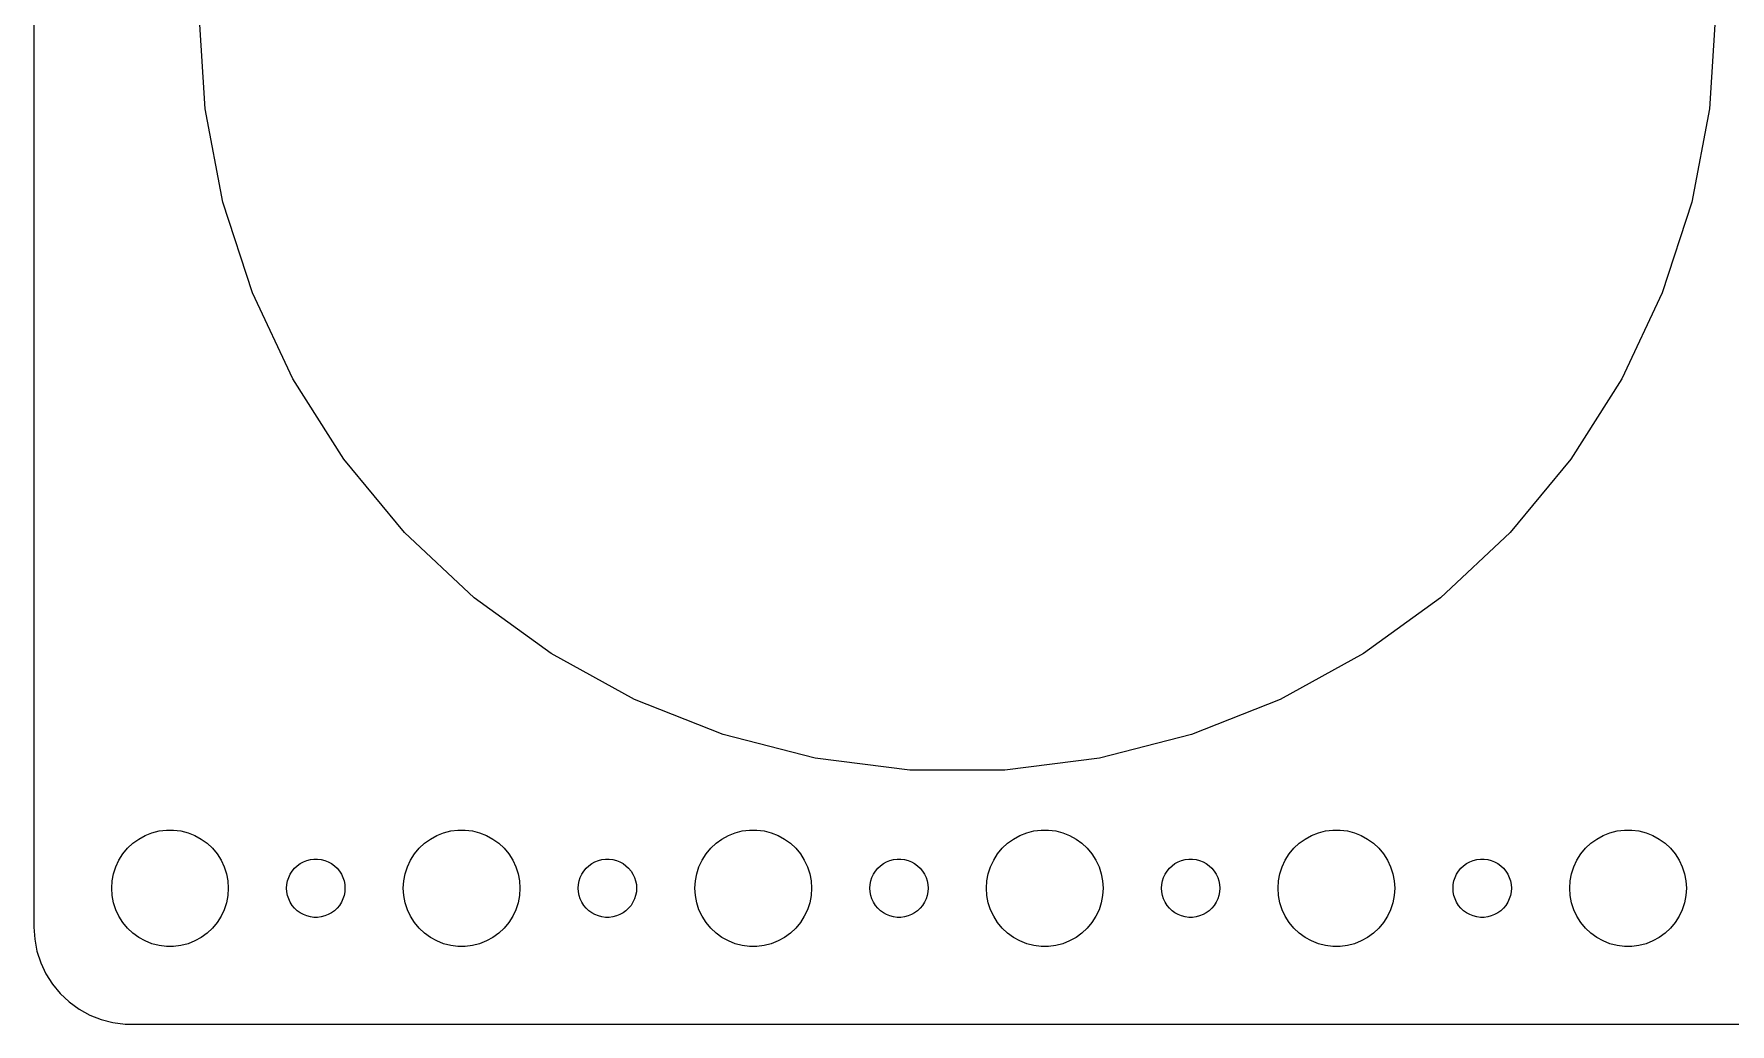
# Model space of a CAD drawing. Header units: metres. Extents: x -172 to 172, y -52 to 52.
# Drawn here: x -172 to -84.8, y -52 to -1 of the extents above; entities that cross this region are included whole.
import ezdxf

# ---------------------------------------------------------------- set-up
doc = ezdxf.new("R2010")
doc.units = ezdxf.units.M

msp = doc.modelspace()

# ---------------------------------------------------------------- linework, layer by layer
for p, q in [((-172, 47), (-172, -47)), ((-163.192, -4.88799), (-163.5, 0)), ((-85.5, 0), (-85.8075, -4.88799)), ((-162.275, -9.6989), (-163.192, -4.88799)), ((-85.8075, -4.88799), (-86.7253, -9.6989)), ((-160.761, -14.3569), (-162.275, -9.6989)), ((-86.7253, -9.6989), (-88.2387, -14.3569)), ((-158.676, -18.7884), (-160.761, -14.3569)), ((-88.2387, -14.3569), (-90.324, -18.7884)), ((-156.052, -22.9236), (-158.676, -18.7884)), ((-90.324, -18.7884), (-92.9483, -22.9236)), ((-152.93, -26.6973), (-156.052, -22.9236)), ((-92.9483, -22.9236), (-96.0702, -26.6973)), ((-149.36, -30.05), (-152.93, -26.6973)), ((-96.0702, -26.6973), (-99.6405, -30.05)), ((-145.397, -32.9288), (-149.36, -30.05)), ((-99.6405, -30.05), (-103.603, -32.9288)), ((-141.105, -35.2883), (-145.397, -32.9288)), ((-103.603, -32.9288), (-107.895, -35.2883)), ((-136.552, -37.0912), (-141.105, -35.2883)), ((-107.895, -35.2883), (-112.448, -37.0912)), ((-131.808, -38.3092), (-136.552, -37.0912)), ((-112.448, -37.0912), (-117.192, -38.3092)), ((-126.949, -38.923), (-131.808, -38.3092)), ((-117.192, -38.3092), (-122.051, -38.923)), ((-122.051, -38.923), (-126.949, -38.923)), ((-167.187, -42.9464), (-166.912, -42.6885)), ((-166.912, -42.6885), (-166.607, -42.467)), ((-166.607, -42.467), (-166.277, -42.2855)), ((-166.277, -42.2855), (-165.927, -42.1468)), ((-165.927, -42.1468), (-165.562, -42.0531)), ((-165.562, -42.0531), (-165.188, -42.0059)), ((-165.188, -42.0059), (-164.812, -42.0059)), ((-164.812, -42.0059), (-164.438, -42.0531)), ((-164.438, -42.0531), (-164.073, -42.1468)), ((-164.073, -42.1468), (-163.723, -42.2855)), ((-163.723, -42.2855), (-163.393, -42.467)), ((-163.393, -42.467), (-163.088, -42.6885)), ((-163.088, -42.6885), (-162.813, -42.9464)), ((-152.187, -42.9464), (-151.912, -42.6885)), ((-151.912, -42.6885), (-151.607, -42.467)), ((-151.607, -42.467), (-151.277, -42.2855)), ((-151.277, -42.2855), (-150.927, -42.1468)), ((-150.927, -42.1468), (-150.562, -42.0531)), ((-150.562, -42.0531), (-150.188, -42.0059)), ((-150.188, -42.0059), (-149.812, -42.0059)), ((-149.812, -42.0059), (-149.438, -42.0531)), ((-149.438, -42.0531), (-149.073, -42.1468)), ((-149.073, -42.1468), (-148.723, -42.2855)), ((-148.723, -42.2855), (-148.393, -42.467)), ((-148.393, -42.467), (-148.088, -42.6885)), ((-148.088, -42.6885), (-147.813, -42.9464)), ((-137.187, -42.9464), (-136.912, -42.6885)), ((-136.912, -42.6885), (-136.607, -42.467)), ((-136.607, -42.467), (-136.277, -42.2855)), ((-136.277, -42.2855), (-135.927, -42.1468)), ((-135.927, -42.1468), (-135.562, -42.0531)), ((-135.562, -42.0531), (-135.188, -42.0059)), ((-135.188, -42.0059), (-134.812, -42.0059)), ((-134.812, -42.0059), (-134.438, -42.0531)), ((-134.438, -42.0531), (-134.073, -42.1468)), ((-134.073, -42.1468), (-133.723, -42.2855)), ((-133.723, -42.2855), (-133.393, -42.467)), ((-133.393, -42.467), (-133.088, -42.6885)), ((-133.088, -42.6885), (-132.813, -42.9464)), ((-122.187, -42.9464), (-121.912, -42.6885)), ((-121.912, -42.6885), (-121.607, -42.467)), ((-121.607, -42.467), (-121.277, -42.2855)), ((-121.277, -42.2855), (-120.927, -42.1468)), ((-120.927, -42.1468), (-120.562, -42.0531)), ((-120.562, -42.0531), (-120.188, -42.0059)), ((-120.188, -42.0059), (-119.812, -42.0059)), ((-119.812, -42.0059), (-119.438, -42.0531)), ((-119.438, -42.0531), (-119.073, -42.1468)), ((-119.073, -42.1468), (-118.723, -42.2855)), ((-118.723, -42.2855), (-118.393, -42.467)), ((-118.393, -42.467), (-118.088, -42.6885)), ((-118.088, -42.6885), (-117.813, -42.9464)), ((-107.187, -42.9464), (-106.912, -42.6885)), ((-106.912, -42.6885), (-106.607, -42.467)), ((-106.607, -42.467), (-106.277, -42.2855)), ((-106.277, -42.2855), (-105.927, -42.1468)), ((-105.927, -42.1468), (-105.562, -42.0531)), ((-105.562, -42.0531), (-105.188, -42.0059)), ((-105.188, -42.0059), (-104.812, -42.0059)), ((-104.812, -42.0059), (-104.438, -42.0531)), ((-104.438, -42.0531), (-104.073, -42.1468)), ((-104.073, -42.1468), (-103.723, -42.2855)), ((-103.723, -42.2855), (-103.393, -42.467)), ((-103.393, -42.467), (-103.088, -42.6885)), ((-103.088, -42.6885), (-102.813, -42.9464)), ((-92.1869, -42.9464), (-91.9123, -42.6885)), ((-91.9123, -42.6885), (-91.6075, -42.467)), ((-91.6075, -42.467), (-91.2773, -42.2855)), ((-91.2773, -42.2855), (-90.927, -42.1468)), ((-90.927, -42.1468), (-90.5621, -42.0531)), ((-90.5621, -42.0531), (-90.1884, -42.0059)), ((-90.1884, -42.0059), (-89.8116, -42.0059)), ((-89.8116, -42.0059), (-89.4379, -42.0531)), ((-89.4379, -42.0531), (-89.073, -42.1468)), ((-89.073, -42.1468), (-88.7227, -42.2855)), ((-88.7227, -42.2855), (-88.3925, -42.467)), ((-88.3925, -42.467), (-88.0877, -42.6885)), ((-88.0877, -42.6885), (-87.8131, -42.9464)), ((-167.789, -43.8956), (-167.629, -43.5547)), ((-167.629, -43.5547), (-167.427, -43.2366)), ((-167.427, -43.2366), (-167.187, -42.9464)), ((-162.813, -42.9464), (-162.573, -43.2366)), ((-162.573, -43.2366), (-162.371, -43.5547)), ((-162.371, -43.5547), (-162.211, -43.8956)), ((-158.139, -43.6428), (-157.964, -43.5734)), ((-157.964, -43.5734), (-157.781, -43.5266)), ((-157.781, -43.5266), (-157.594, -43.503)), ((-157.594, -43.503), (-157.406, -43.503)), ((-157.406, -43.503), (-157.219, -43.5266)), ((-157.219, -43.5266), (-157.036, -43.5734)), ((-157.036, -43.5734), (-156.861, -43.6428)), ((-152.789, -43.8956), (-152.629, -43.5547)), ((-152.629, -43.5547), (-152.427, -43.2366)), ((-152.427, -43.2366), (-152.187, -42.9464)), ((-147.813, -42.9464), (-147.573, -43.2366)), ((-147.573, -43.2366), (-147.371, -43.5547)), ((-147.371, -43.5547), (-147.211, -43.8956)), ((-143.139, -43.6428), (-142.964, -43.5734)), ((-142.964, -43.5734), (-142.781, -43.5266)), ((-142.781, -43.5266), (-142.594, -43.503)), ((-142.594, -43.503), (-142.406, -43.503)), ((-142.406, -43.503), (-142.219, -43.5266)), ((-142.219, -43.5266), (-142.036, -43.5734)), ((-142.036, -43.5734), (-141.861, -43.6428)), ((-137.789, -43.8956), (-137.629, -43.5547)), ((-137.629, -43.5547), (-137.427, -43.2366)), ((-137.427, -43.2366), (-137.187, -42.9464)), ((-132.813, -42.9464), (-132.573, -43.2366)), ((-132.573, -43.2366), (-132.371, -43.5547)), ((-132.371, -43.5547), (-132.211, -43.8956)), ((-128.139, -43.6428), (-127.964, -43.5734)), ((-127.964, -43.5734), (-127.781, -43.5266)), ((-127.781, -43.5266), (-127.594, -43.503)), ((-127.594, -43.503), (-127.406, -43.503)), ((-127.406, -43.503), (-127.219, -43.5266)), ((-127.219, -43.5266), (-127.036, -43.5734)), ((-127.036, -43.5734), (-126.861, -43.6428)), ((-122.789, -43.8956), (-122.629, -43.5547)), ((-122.629, -43.5547), (-122.427, -43.2366)), ((-122.427, -43.2366), (-122.187, -42.9464)), ((-117.813, -42.9464), (-117.573, -43.2366)), ((-117.573, -43.2366), (-117.371, -43.5547)), ((-117.371, -43.5547), (-117.211, -43.8956)), ((-113.139, -43.6428), (-112.964, -43.5734)), ((-112.964, -43.5734), (-112.781, -43.5266)), ((-112.781, -43.5266), (-112.594, -43.503)), ((-112.594, -43.503), (-112.406, -43.503)), ((-112.406, -43.503), (-112.219, -43.5266)), ((-112.219, -43.5266), (-112.036, -43.5734)), ((-112.036, -43.5734), (-111.861, -43.6428)), ((-107.789, -43.8956), (-107.629, -43.5547)), ((-107.629, -43.5547), (-107.427, -43.2366)), ((-107.427, -43.2366), (-107.187, -42.9464)), ((-102.813, -42.9464), (-102.573, -43.2366)), ((-102.573, -43.2366), (-102.371, -43.5547)), ((-102.371, -43.5547), (-102.211, -43.8956)), ((-98.1387, -43.6428), (-97.9635, -43.5734)), ((-97.9635, -43.5734), (-97.7811, -43.5266)), ((-97.7811, -43.5266), (-97.5942, -43.503)), ((-97.5942, -43.503), (-97.4058, -43.503)), ((-97.4058, -43.503), (-97.2189, -43.5266)), ((-97.2189, -43.5266), (-97.0365, -43.5734)), ((-97.0365, -43.5734), (-96.8613, -43.6428)), ((-92.7893, -43.8956), (-92.6289, -43.5547)), ((-92.6289, -43.5547), (-92.427, -43.2366)), ((-92.427, -43.2366), (-92.1869, -42.9464)), ((-87.8131, -42.9464), (-87.573, -43.2366)), ((-87.573, -43.2366), (-87.3711, -43.5547)), ((-87.3711, -43.5547), (-87.2107, -43.8956)), ((-167.976, -44.624), (-167.906, -44.2539)), ((-167.906, -44.2539), (-167.789, -43.8956)), ((-162.211, -43.8956), (-162.094, -44.2539)), ((-162.094, -44.2539), (-162.024, -44.624)), ((-158.953, -44.627), (-158.895, -44.4478)), ((-158.895, -44.4478), (-158.814, -44.2774)), ((-158.814, -44.2774), (-158.714, -44.1183)), ((-158.714, -44.1183), (-158.593, -43.9732)), ((-158.593, -43.9732), (-158.456, -43.8442)), ((-158.456, -43.8442), (-158.304, -43.7335)), ((-158.304, -43.7335), (-158.139, -43.6428)), ((-156.861, -43.6428), (-156.696, -43.7335)), ((-156.696, -43.7335), (-156.544, -43.8442)), ((-156.544, -43.8442), (-156.407, -43.9732)), ((-156.407, -43.9732), (-156.286, -44.1183)), ((-156.286, -44.1183), (-156.186, -44.2774)), ((-156.186, -44.2774), (-156.105, -44.4478)), ((-156.105, -44.4478), (-156.047, -44.627)), ((-152.976, -44.624), (-152.906, -44.2539)), ((-152.906, -44.2539), (-152.789, -43.8956)), ((-147.211, -43.8956), (-147.094, -44.2539)), ((-147.094, -44.2539), (-147.024, -44.624)), ((-143.953, -44.627), (-143.895, -44.4478)), ((-143.895, -44.4478), (-143.814, -44.2774)), ((-143.814, -44.2774), (-143.714, -44.1183)), ((-143.714, -44.1183), (-143.593, -43.9732)), ((-143.593, -43.9732), (-143.456, -43.8442)), ((-143.456, -43.8442), (-143.304, -43.7335)), ((-143.304, -43.7335), (-143.139, -43.6428)), ((-141.861, -43.6428), (-141.696, -43.7335)), ((-141.696, -43.7335), (-141.544, -43.8442)), ((-141.544, -43.8442), (-141.407, -43.9732)), ((-141.407, -43.9732), (-141.286, -44.1183)), ((-141.286, -44.1183), (-141.186, -44.2774)), ((-141.186, -44.2774), (-141.105, -44.4478)), ((-141.105, -44.4478), (-141.047, -44.627)), ((-137.976, -44.624), (-137.906, -44.2539)), ((-137.906, -44.2539), (-137.789, -43.8956)), ((-132.211, -43.8956), (-132.094, -44.2539)), ((-132.094, -44.2539), (-132.024, -44.624)), ((-128.953, -44.627), (-128.895, -44.4478)), ((-128.895, -44.4478), (-128.814, -44.2774)), ((-128.814, -44.2774), (-128.714, -44.1183)), ((-128.714, -44.1183), (-128.593, -43.9732)), ((-128.593, -43.9732), (-128.456, -43.8442)), ((-128.456, -43.8442), (-128.304, -43.7335)), ((-128.304, -43.7335), (-128.139, -43.6428)), ((-126.861, -43.6428), (-126.696, -43.7335)), ((-126.696, -43.7335), (-126.544, -43.8442)), ((-126.544, -43.8442), (-126.407, -43.9732)), ((-126.407, -43.9732), (-126.286, -44.1183)), ((-126.286, -44.1183), (-126.186, -44.2774)), ((-126.186, -44.2774), (-126.105, -44.4478)), ((-126.105, -44.4478), (-126.047, -44.627)), ((-122.976, -44.624), (-122.906, -44.2539)), ((-122.906, -44.2539), (-122.789, -43.8956)), ((-117.211, -43.8956), (-117.094, -44.2539)), ((-117.094, -44.2539), (-117.024, -44.624)), ((-113.953, -44.627), (-113.895, -44.4478)), ((-113.895, -44.4478), (-113.814, -44.2774)), ((-113.814, -44.2774), (-113.714, -44.1183)), ((-113.714, -44.1183), (-113.593, -43.9732)), ((-113.593, -43.9732), (-113.456, -43.8442)), ((-113.456, -43.8442), (-113.304, -43.7335)), ((-113.304, -43.7335), (-113.139, -43.6428)), ((-111.861, -43.6428), (-111.696, -43.7335)), ((-111.696, -43.7335), (-111.544, -43.8442)), ((-111.544, -43.8442), (-111.407, -43.9732)), ((-111.407, -43.9732), (-111.286, -44.1183)), ((-111.286, -44.1183), (-111.186, -44.2774)), ((-111.186, -44.2774), (-111.105, -44.4478)), ((-111.105, -44.4478), (-111.047, -44.627)), ((-107.976, -44.624), (-107.906, -44.2539)), ((-107.906, -44.2539), (-107.789, -43.8956)), ((-102.211, -43.8956), (-102.094, -44.2539)), ((-102.094, -44.2539), (-102.024, -44.624)), ((-98.9529, -44.627), (-98.8947, -44.4478)), ((-98.8947, -44.4478), (-98.8145, -44.2774)), ((-98.8145, -44.2774), (-98.7135, -44.1183)), ((-98.7135, -44.1183), (-98.5934, -43.9732)), ((-98.5934, -43.9732), (-98.4561, -43.8442)), ((-98.4561, -43.8442), (-98.3037, -43.7335)), ((-98.3037, -43.7335), (-98.1387, -43.6428)), ((-96.8613, -43.6428), (-96.6963, -43.7335)), ((-96.6963, -43.7335), (-96.5439, -43.8442)), ((-96.5439, -43.8442), (-96.4065, -43.9732)), ((-96.4065, -43.9732), (-96.2865, -44.1183)), ((-96.2865, -44.1183), (-96.1855, -44.2774)), ((-96.1855, -44.2774), (-96.1053, -44.4478)), ((-96.1053, -44.4478), (-96.0471, -44.627)), ((-92.9763, -44.624), (-92.9057, -44.2539)), ((-92.9057, -44.2539), (-92.7893, -43.8956)), ((-87.2107, -43.8956), (-87.0943, -44.2539)), ((-87.0943, -44.2539), (-87.0237, -44.624)), ((-168, -45), (-167.976, -44.624)), ((-167.976, -45.376), (-168, -45)), ((-162.024, -44.624), (-162, -45)), ((-162, -45), (-162.024, -45.376)), ((-159, -45), (-158.988, -44.812)), ((-158.988, -45.188), (-159, -45)), ((-158.988, -44.812), (-158.953, -44.627)), ((-158.953, -45.373), (-158.988, -45.188)), ((-156.047, -44.627), (-156.012, -44.812)), ((-156.012, -45.188), (-156.047, -45.373)), ((-156.012, -44.812), (-156, -45)), ((-156, -45), (-156.012, -45.188)), ((-153, -45), (-152.976, -44.624)), ((-152.976, -45.376), (-153, -45)), ((-147.024, -44.624), (-147, -45)), ((-147, -45), (-147.024, -45.376)), ((-144, -45), (-143.988, -44.812)), ((-143.988, -45.188), (-144, -45)), ((-143.988, -44.812), (-143.953, -44.627)), ((-143.953, -45.373), (-143.988, -45.188)), ((-141.047, -44.627), (-141.012, -44.812)), ((-141.012, -45.188), (-141.047, -45.373)), ((-141.012, -44.812), (-141, -45)), ((-141, -45), (-141.012, -45.188)), ((-138, -45), (-137.976, -44.624)), ((-137.976, -45.376), (-138, -45)), ((-132.024, -44.624), (-132, -45)), ((-132, -45), (-132.024, -45.376)), ((-129, -45), (-128.988, -44.812)), ((-128.988, -45.188), (-129, -45)), ((-128.988, -44.812), (-128.953, -44.627)), ((-128.953, -45.373), (-128.988, -45.188)), ((-126.047, -44.627), (-126.012, -44.812)), ((-126.012, -45.188), (-126.047, -45.373)), ((-126.012, -44.812), (-126, -45)), ((-126, -45), (-126.012, -45.188)), ((-123, -45), (-122.976, -44.624)), ((-122.976, -45.376), (-123, -45)), ((-117.024, -44.624), (-117, -45)), ((-117, -45), (-117.024, -45.376)), ((-114, -45), (-113.988, -44.812)), ((-113.988, -45.188), (-114, -45)), ((-113.988, -44.812), (-113.953, -44.627)), ((-113.953, -45.373), (-113.988, -45.188)), ((-111.047, -44.627), (-111.012, -44.812)), ((-111.012, -45.188), (-111.047, -45.373)), ((-111.012, -44.812), (-111, -45)), ((-111, -45), (-111.012, -45.188)), ((-108, -45), (-107.976, -44.624)), ((-107.976, -45.376), (-108, -45)), ((-102.024, -44.624), (-102, -45)), ((-102, -45), (-102.024, -45.376)), ((-99, -45), (-98.9882, -44.812)), ((-98.9882, -45.188), (-99, -45)), ((-98.9882, -44.812), (-98.9529, -44.627)), ((-98.9529, -45.373), (-98.9882, -45.188)), ((-96.0471, -44.627), (-96.0118, -44.812)), ((-96.0118, -45.188), (-96.0471, -45.373)), ((-96.0118, -44.812), (-96, -45)), ((-96, -45), (-96.0118, -45.188)), ((-93, -45), (-92.9763, -44.624)), ((-92.9763, -45.376), (-93, -45)), ((-87.0237, -44.624), (-87, -45)), ((-87, -45), (-87.0237, -45.376)), ((-167.906, -45.7461), (-167.976, -45.376)), ((-167.789, -46.1044), (-167.906, -45.7461)), ((-167.629, -46.4453), (-167.789, -46.1044)), ((-162.211, -46.1044), (-162.371, -46.4453)), ((-162.094, -45.7461), (-162.211, -46.1044)), ((-162.024, -45.376), (-162.094, -45.7461)), ((-158.895, -45.5522), (-158.953, -45.373)), ((-158.814, -45.7226), (-158.895, -45.5522)), ((-158.714, -45.8817), (-158.814, -45.7226)), ((-158.593, -46.0268), (-158.714, -45.8817)), ((-158.456, -46.1558), (-158.593, -46.0268)), ((-158.304, -46.2665), (-158.456, -46.1558)), ((-156.544, -46.1558), (-156.696, -46.2665)), ((-156.407, -46.0268), (-156.544, -46.1558)), ((-156.286, -45.8817), (-156.407, -46.0268)), ((-156.186, -45.7226), (-156.286, -45.8817)), ((-156.105, -45.5522), (-156.186, -45.7226)), ((-156.047, -45.373), (-156.105, -45.5522)), ((-152.906, -45.7461), (-152.976, -45.376)), ((-152.789, -46.1044), (-152.906, -45.7461)), ((-152.629, -46.4453), (-152.789, -46.1044)), ((-147.211, -46.1044), (-147.371, -46.4453)), ((-147.094, -45.7461), (-147.211, -46.1044)), ((-147.024, -45.376), (-147.094, -45.7461)), ((-143.895, -45.5522), (-143.953, -45.373)), ((-143.814, -45.7226), (-143.895, -45.5522)), ((-143.714, -45.8817), (-143.814, -45.7226)), ((-143.593, -46.0268), (-143.714, -45.8817)), ((-143.456, -46.1558), (-143.593, -46.0268)), ((-143.304, -46.2665), (-143.456, -46.1558)), ((-141.544, -46.1558), (-141.696, -46.2665)), ((-141.407, -46.0268), (-141.544, -46.1558)), ((-141.286, -45.8817), (-141.407, -46.0268)), ((-141.186, -45.7226), (-141.286, -45.8817)), ((-141.105, -45.5522), (-141.186, -45.7226)), ((-141.047, -45.373), (-141.105, -45.5522)), ((-137.906, -45.7461), (-137.976, -45.376)), ((-137.789, -46.1044), (-137.906, -45.7461)), ((-137.629, -46.4453), (-137.789, -46.1044)), ((-132.211, -46.1044), (-132.371, -46.4453)), ((-132.094, -45.7461), (-132.211, -46.1044)), ((-132.024, -45.376), (-132.094, -45.7461)), ((-128.895, -45.5522), (-128.953, -45.373)), ((-128.814, -45.7226), (-128.895, -45.5522)), ((-128.714, -45.8817), (-128.814, -45.7226)), ((-128.593, -46.0268), (-128.714, -45.8817)), ((-128.456, -46.1558), (-128.593, -46.0268)), ((-128.304, -46.2665), (-128.456, -46.1558)), ((-126.544, -46.1558), (-126.696, -46.2665)), ((-126.407, -46.0268), (-126.544, -46.1558)), ((-126.286, -45.8817), (-126.407, -46.0268)), ((-126.186, -45.7226), (-126.286, -45.8817)), ((-126.105, -45.5522), (-126.186, -45.7226)), ((-126.047, -45.373), (-126.105, -45.5522)), ((-122.906, -45.7461), (-122.976, -45.376)), ((-122.789, -46.1044), (-122.906, -45.7461)), ((-122.629, -46.4453), (-122.789, -46.1044)), ((-117.211, -46.1044), (-117.371, -46.4453)), ((-117.094, -45.7461), (-117.211, -46.1044)), ((-117.024, -45.376), (-117.094, -45.7461)), ((-113.895, -45.5522), (-113.953, -45.373)), ((-113.814, -45.7226), (-113.895, -45.5522)), ((-113.714, -45.8817), (-113.814, -45.7226)), ((-113.593, -46.0268), (-113.714, -45.8817)), ((-113.456, -46.1558), (-113.593, -46.0268)), ((-113.304, -46.2665), (-113.456, -46.1558)), ((-111.544, -46.1558), (-111.696, -46.2665)), ((-111.407, -46.0268), (-111.544, -46.1558)), ((-111.286, -45.8817), (-111.407, -46.0268)), ((-111.186, -45.7226), (-111.286, -45.8817)), ((-111.105, -45.5522), (-111.186, -45.7226)), ((-111.047, -45.373), (-111.105, -45.5522)), ((-107.906, -45.7461), (-107.976, -45.376)), ((-107.789, -46.1044), (-107.906, -45.7461)), ((-107.629, -46.4453), (-107.789, -46.1044)), ((-102.211, -46.1044), (-102.371, -46.4453)), ((-102.094, -45.7461), (-102.211, -46.1044)), ((-102.024, -45.376), (-102.094, -45.7461)), ((-98.8947, -45.5522), (-98.9529, -45.373)), ((-98.8145, -45.7226), (-98.8947, -45.5522)), ((-98.7135, -45.8817), (-98.8145, -45.7226)), ((-98.5934, -46.0268), (-98.7135, -45.8817)), ((-98.4561, -46.1558), (-98.5934, -46.0268)), ((-98.3037, -46.2665), (-98.4561, -46.1558)), ((-96.5439, -46.1558), (-96.6963, -46.2665)), ((-96.4065, -46.0268), (-96.5439, -46.1558)), ((-96.2865, -45.8817), (-96.4065, -46.0268)), ((-96.1855, -45.7226), (-96.2865, -45.8817)), ((-96.1053, -45.5522), (-96.1855, -45.7226)), ((-96.0471, -45.373), (-96.1053, -45.5522)), ((-92.9057, -45.7461), (-92.9763, -45.376)), ((-92.7893, -46.1044), (-92.9057, -45.7461)), ((-92.6289, -46.4453), (-92.7893, -46.1044)), ((-87.2107, -46.1044), (-87.3711, -46.4453)), ((-87.0943, -45.7461), (-87.2107, -46.1044)), ((-87.0237, -45.376), (-87.0943, -45.7461)), ((-172, -47), (-171.961, -47.6267)), ((-167.427, -46.7634), (-167.629, -46.4453)), ((-167.187, -47.0536), (-167.427, -46.7634)), ((-166.912, -47.3115), (-167.187, -47.0536)), ((-162.813, -47.0536), (-163.088, -47.3115)), ((-162.573, -46.7634), (-162.813, -47.0536)), ((-162.371, -46.4453), (-162.573, -46.7634)), ((-158.139, -46.3572), (-158.304, -46.2665)), ((-157.964, -46.4266), (-158.139, -46.3572)), ((-157.781, -46.4734), (-157.964, -46.4266)), ((-157.594, -46.497), (-157.781, -46.4734)), ((-157.406, -46.497), (-157.594, -46.497)), ((-157.219, -46.4734), (-157.406, -46.497)), ((-157.036, -46.4266), (-157.219, -46.4734)), ((-156.861, -46.3572), (-157.036, -46.4266)), ((-156.696, -46.2665), (-156.861, -46.3572)), ((-152.427, -46.7634), (-152.629, -46.4453)), ((-152.187, -47.0536), (-152.427, -46.7634)), ((-151.912, -47.3115), (-152.187, -47.0536)), ((-147.813, -47.0536), (-148.088, -47.3115)), ((-147.573, -46.7634), (-147.813, -47.0536)), ((-147.371, -46.4453), (-147.573, -46.7634)), ((-143.139, -46.3572), (-143.304, -46.2665)), ((-142.964, -46.4266), (-143.139, -46.3572)), ((-142.781, -46.4734), (-142.964, -46.4266)), ((-142.594, -46.497), (-142.781, -46.4734)), ((-142.406, -46.497), (-142.594, -46.497)), ((-142.219, -46.4734), (-142.406, -46.497)), ((-142.036, -46.4266), (-142.219, -46.4734)), ((-141.861, -46.3572), (-142.036, -46.4266)), ((-141.696, -46.2665), (-141.861, -46.3572)), ((-137.427, -46.7634), (-137.629, -46.4453)), ((-137.187, -47.0536), (-137.427, -46.7634)), ((-136.912, -47.3115), (-137.187, -47.0536)), ((-132.813, -47.0536), (-133.088, -47.3115)), ((-132.573, -46.7634), (-132.813, -47.0536)), ((-132.371, -46.4453), (-132.573, -46.7634)), ((-128.139, -46.3572), (-128.304, -46.2665)), ((-127.964, -46.4266), (-128.139, -46.3572)), ((-127.781, -46.4734), (-127.964, -46.4266)), ((-127.594, -46.497), (-127.781, -46.4734)), ((-127.406, -46.497), (-127.594, -46.497)), ((-127.219, -46.4734), (-127.406, -46.497)), ((-127.036, -46.4266), (-127.219, -46.4734)), ((-126.861, -46.3572), (-127.036, -46.4266)), ((-126.696, -46.2665), (-126.861, -46.3572)), ((-122.427, -46.7634), (-122.629, -46.4453)), ((-122.187, -47.0536), (-122.427, -46.7634)), ((-121.912, -47.3115), (-122.187, -47.0536)), ((-117.813, -47.0536), (-118.088, -47.3115)), ((-117.573, -46.7634), (-117.813, -47.0536)), ((-117.371, -46.4453), (-117.573, -46.7634)), ((-113.139, -46.3572), (-113.304, -46.2665)), ((-112.964, -46.4266), (-113.139, -46.3572)), ((-112.781, -46.4734), (-112.964, -46.4266)), ((-112.594, -46.497), (-112.781, -46.4734)), ((-112.406, -46.497), (-112.594, -46.497)), ((-112.219, -46.4734), (-112.406, -46.497)), ((-112.036, -46.4266), (-112.219, -46.4734)), ((-111.861, -46.3572), (-112.036, -46.4266)), ((-111.696, -46.2665), (-111.861, -46.3572)), ((-107.427, -46.7634), (-107.629, -46.4453)), ((-107.187, -47.0536), (-107.427, -46.7634)), ((-106.912, -47.3115), (-107.187, -47.0536)), ((-102.813, -47.0536), (-103.088, -47.3115)), ((-102.573, -46.7634), (-102.813, -47.0536)), ((-102.371, -46.4453), (-102.573, -46.7634)), ((-98.1387, -46.3572), (-98.3037, -46.2665)), ((-97.9635, -46.4266), (-98.1387, -46.3572)), ((-97.7811, -46.4734), (-97.9635, -46.4266)), ((-97.5942, -46.497), (-97.7811, -46.4734)), ((-97.4058, -46.497), (-97.5942, -46.497)), ((-97.2189, -46.4734), (-97.4058, -46.497)), ((-97.0365, -46.4266), (-97.2189, -46.4734)), ((-96.8613, -46.3572), (-97.0365, -46.4266)), ((-96.6963, -46.2665), (-96.8613, -46.3572)), ((-92.427, -46.7634), (-92.6289, -46.4453)), ((-92.1869, -47.0536), (-92.427, -46.7634)), ((-91.9123, -47.3115), (-92.1869, -47.0536)), ((-87.8131, -47.0536), (-88.0877, -47.3115)), ((-87.573, -46.7634), (-87.8131, -47.0536)), ((-87.3711, -46.4453), (-87.573, -46.7634)), ((-171.961, -47.6267), (-171.843, -48.2434)), ((-166.607, -47.533), (-166.912, -47.3115)), ((-166.277, -47.7145), (-166.607, -47.533)), ((-165.927, -47.8532), (-166.277, -47.7145)), ((-165.562, -47.9469), (-165.927, -47.8532)), ((-165.188, -47.9941), (-165.562, -47.9469)), ((-164.438, -47.9469), (-164.812, -47.9941)), ((-164.073, -47.8532), (-164.438, -47.9469)), ((-163.723, -47.7145), (-164.073, -47.8532)), ((-163.393, -47.533), (-163.723, -47.7145)), ((-163.088, -47.3115), (-163.393, -47.533)), ((-151.607, -47.533), (-151.912, -47.3115)), ((-151.277, -47.7145), (-151.607, -47.533)), ((-150.927, -47.8532), (-151.277, -47.7145)), ((-150.562, -47.9469), (-150.927, -47.8532)), ((-150.188, -47.9941), (-150.562, -47.9469)), ((-149.438, -47.9469), (-149.812, -47.9941)), ((-149.073, -47.8532), (-149.438, -47.9469)), ((-148.723, -47.7145), (-149.073, -47.8532)), ((-148.393, -47.533), (-148.723, -47.7145)), ((-148.088, -47.3115), (-148.393, -47.533)), ((-136.607, -47.533), (-136.912, -47.3115)), ((-136.277, -47.7145), (-136.607, -47.533)), ((-135.927, -47.8532), (-136.277, -47.7145)), ((-135.562, -47.9469), (-135.927, -47.8532)), ((-135.188, -47.9941), (-135.562, -47.9469)), ((-134.438, -47.9469), (-134.812, -47.9941)), ((-134.073, -47.8532), (-134.438, -47.9469)), ((-133.723, -47.7145), (-134.073, -47.8532)), ((-133.393, -47.533), (-133.723, -47.7145)), ((-133.088, -47.3115), (-133.393, -47.533)), ((-121.607, -47.533), (-121.912, -47.3115)), ((-121.277, -47.7145), (-121.607, -47.533)), ((-120.927, -47.8532), (-121.277, -47.7145)), ((-120.562, -47.9469), (-120.927, -47.8532)), ((-120.188, -47.9941), (-120.562, -47.9469)), ((-119.438, -47.9469), (-119.812, -47.9941)), ((-119.073, -47.8532), (-119.438, -47.9469)), ((-118.723, -47.7145), (-119.073, -47.8532)), ((-118.393, -47.533), (-118.723, -47.7145)), ((-118.088, -47.3115), (-118.393, -47.533)), ((-106.607, -47.533), (-106.912, -47.3115)), ((-106.277, -47.7145), (-106.607, -47.533)), ((-105.927, -47.8532), (-106.277, -47.7145)), ((-105.562, -47.9469), (-105.927, -47.8532)), ((-105.188, -47.9941), (-105.562, -47.9469)), ((-104.438, -47.9469), (-104.812, -47.9941)), ((-104.073, -47.8532), (-104.438, -47.9469)), ((-103.723, -47.7145), (-104.073, -47.8532)), ((-103.393, -47.533), (-103.723, -47.7145)), ((-103.088, -47.3115), (-103.393, -47.533)), ((-91.6075, -47.533), (-91.9123, -47.3115)), ((-91.2773, -47.7145), (-91.6075, -47.533)), ((-90.927, -47.8532), (-91.2773, -47.7145)), ((-90.5621, -47.9469), (-90.927, -47.8532)), ((-90.1884, -47.9941), (-90.5621, -47.9469)), ((-89.4379, -47.9469), (-89.8116, -47.9941)), ((-89.073, -47.8532), (-89.4379, -47.9469)), ((-88.7227, -47.7145), (-89.073, -47.8532)), ((-88.3925, -47.533), (-88.7227, -47.7145)), ((-88.0877, -47.3115), (-88.3925, -47.533)), ((-171.843, -48.2434), (-171.649, -48.8406)), ((-171.649, -48.8406), (-171.382, -49.4088)), ((-164.812, -47.9941), (-165.188, -47.9941)), ((-149.812, -47.9941), (-150.188, -47.9941)), ((-134.812, -47.9941), (-135.188, -47.9941)), ((-119.812, -47.9941), (-120.188, -47.9941)), ((-104.812, -47.9941), (-105.188, -47.9941)), ((-89.8116, -47.9941), (-90.1884, -47.9941)), ((-171.382, -49.4088), (-171.045, -49.9389)), ((-171.045, -49.9389), (-170.645, -50.4227)), ((-170.645, -50.4227), (-170.187, -50.8526)), ((-170.187, -50.8526), (-169.679, -51.2216)), ((-169.679, -51.2216), (-169.129, -51.5241)), ((-169.129, -51.5241), (-168.545, -51.7553)), ((-168.545, -51.7553), (-167.937, -51.9114)), ((-167.937, -51.9114), (-167.314, -51.9901)), ((-167.314, -51.9901), (167.314, -51.9901))]:
    msp.add_line(p, q)

doc.saveas('drawing.dxf')
